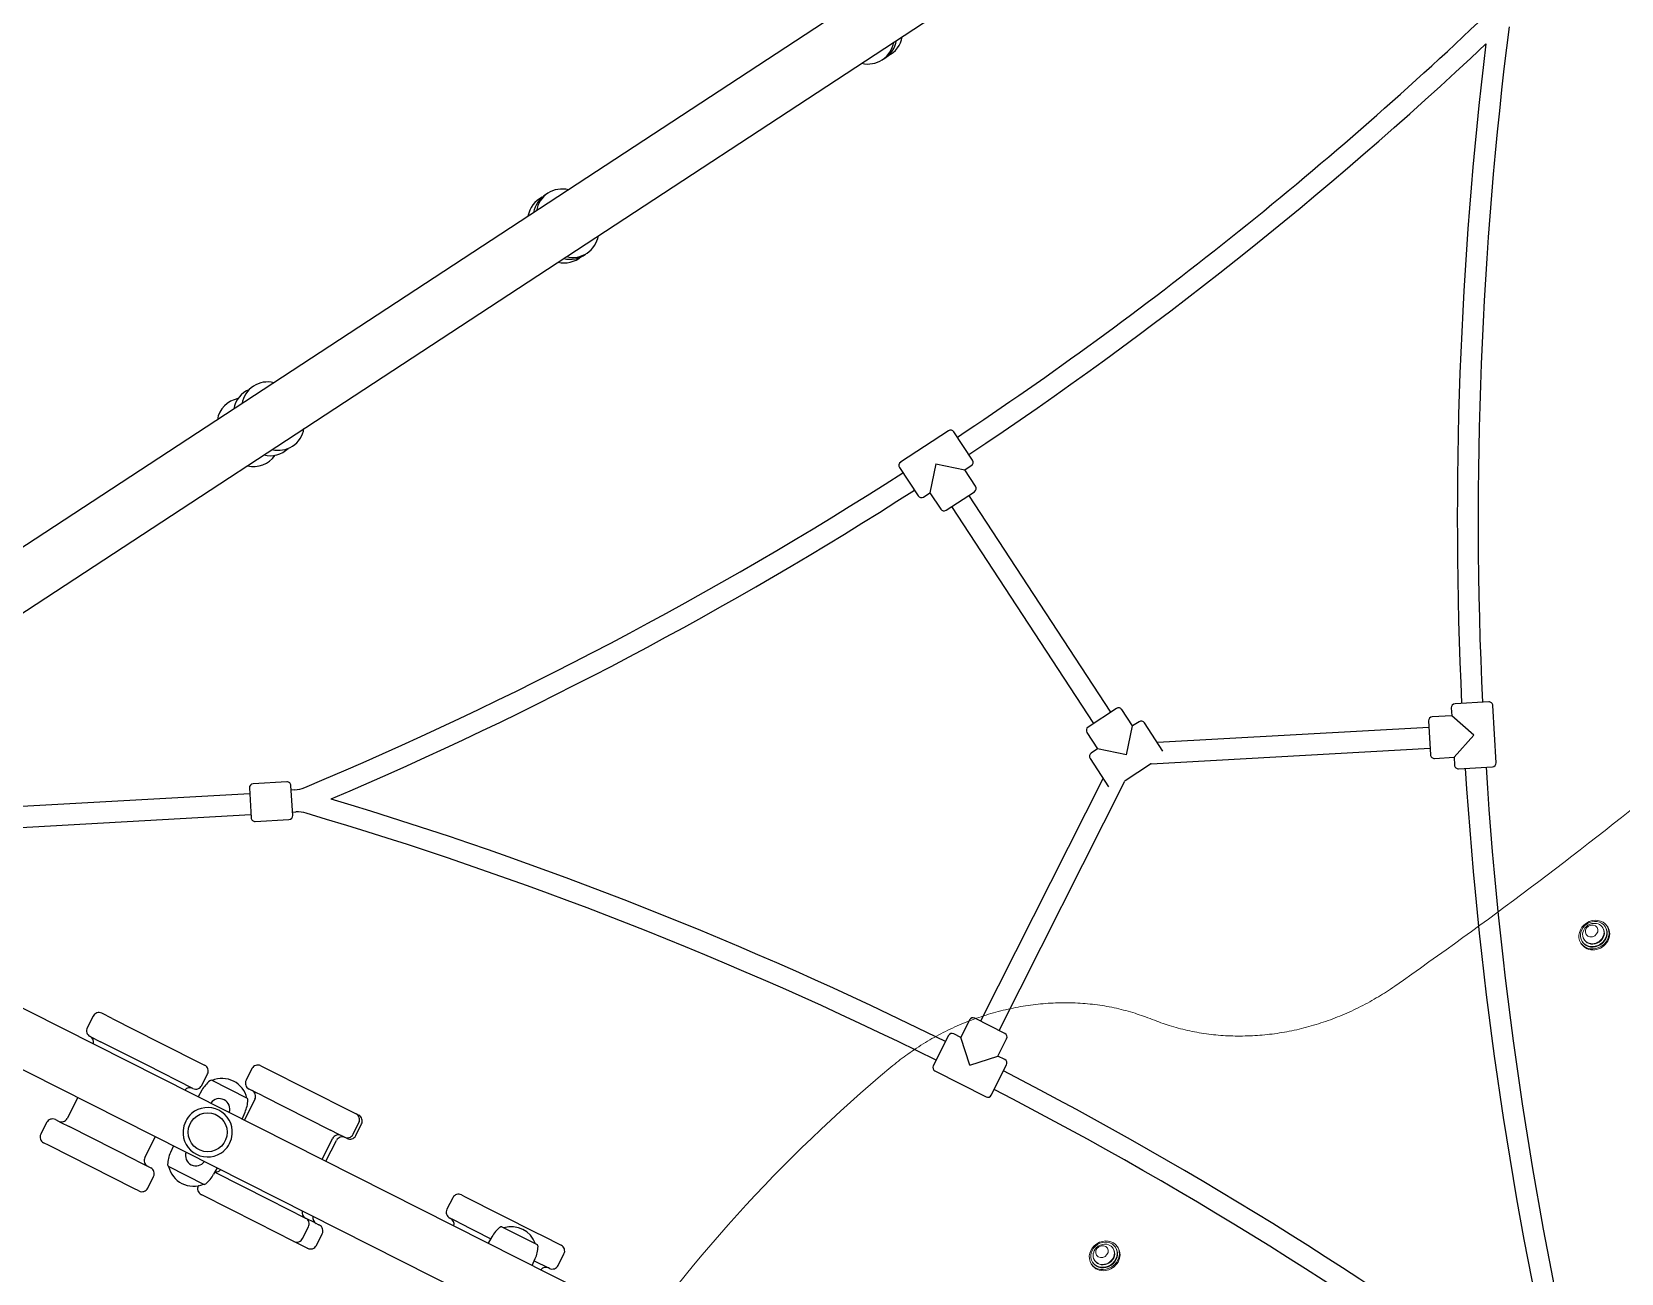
# Model space of a CAD drawing. Header units: millimetres. Extents: x 246416442 to 246896683, y 7418963194 to 7419503218.
# Drawn here: x 246845098 to 246846320, y 7419450259 to 7419451213 of the extents above; entities that cross this region are included whole.
import ezdxf
from ezdxf.lldxf.tags import DXFTag

# ---------------------------------------------------------------- set-up
doc = ezdxf.new("R2010")
doc.units = ezdxf.units.MM
for name, color, linetype in [('L-EDGE-CONCRETE', 1, 'CONCRETE_EDGE_SHORT'), ('L-Hatch Boundary', 1, 'Continuous'), ('L-X-E-PLAY', 9, 'Continuous')]:
    doc.layers.add(name, color=color, linetype=linetype)
doc.layers.add('L-SUB-SOIL DRAINAGE', color=170, linetype='SUBSOIL', lineweight=20)
doc.styles.get("Standard").update_dxf_attribs({"font": 'arial.ttf'})
doc.linetypes.add('CONCRETE_EDGE_SHORT', pattern='A,0.5,-0.2,["CE",Standard,S=0.1,R=0,X=-0.05,Y=-0.05],-0.2', length=0.9)
tags = doc.linetypes.add('SUBSOIL', pattern='A,12.7,-5.08,["SSD",Standard,S=2.54,R=0,X=-2.54,Y=-1.27],-6.35', length=24.13).pattern_tags.tags
tags[6] = DXFTag(74, 10)

# ---------------------------------------------------------------- blocks, each defined once
blk = doc.blocks.new('Artisan - Moduplay')
at = {"layer": 'L-X-E-PLAY', "lineweight": 25}
for p, q in [((-137201.3, -699063.9), (-138758.8, -698164.7)), ((-138779.9, -698201.2), (-137222.4, -699100.4)), ((-138877.7, -698233.4), (-138877.7, -699031.8)), ((-138835.6, -699031.8), (-138835.6, -698233.4)), ((-138609.7, -698544.3), (-138789.3, -698233.2)), ((-138803.2, -698241.2), (-138623.6, -698552.3)), ((-138816.6, -698513.7), (-138826.6, -698513.7)), ((-138920.7, -698528.3), (-138920.7, -698523.7)), ((-138905.7, -698518.7), (-138915.7, -698518.7)), ((-138900.7, -698523.7), (-138900.7, -698528.3)), ((-138831.6, -698518.7), (-138831.6, -698527.7)), ((-138811.6, -698527.7), (-138811.6, -698518.7)), ((-138920.7, -698601.3), (-138920.7, -698528.3)), ((-138900.7, -698528.3), (-138900.7, -698535.6)), ((-138900.7, -698593.9), (-138900.7, -698535.6)), ((-138877.7, -698531.4), (-138895.7, -698531.4)), ((-138831.6, -698567.8), (-138831.6, -698527.7)), ((-138811.6, -698527.7), (-138811.6, -698567.8)), ((-138605.8, -698542), (-138625.7, -698553.5)), ((-138588.7, -698565.6), (-138601.7, -698543.1)), ((-138626.8, -698557.6), (-138613.8, -698580.1)), ((-138831.6, -698607.3), (-138831.6, -698567.8)), ((-138811.6, -698567.8), (-138811.6, -698607.3)), ((-138609.7, -698581.2), (-138589.8, -698569.7)), ((-138591.6, -698573.6), (-138592.9, -698571.5)), ((-138607.6, -698580), (-138606.3, -698582.1)), ((-138900.7, -698593.9), (-138900.7, -698601.3)), ((-138895.7, -698598.2), (-138877.7, -698598.2)), ((-138920.7, -698605.8), (-138920.7, -698601.3)), ((-138915.7, -698610.8), (-138905.7, -698610.8)), ((-138900.7, -698601.3), (-138900.7, -698605.8)), ((-138826.6, -698612.3), (-138816.6, -698612.3)), ((-138893.6, -698617.2), (-138893.6, -698648.2)), ((-138877.7, -698613.8), (-138883.3, -698614)), ((-138829.8, -698614), (-138835.6, -698613.8)), ((-138819.6, -698648.2), (-138819.6, -698617.2)), ((-138901.6, -698649.7), (-138901.6, -698650.3)), ((-138896.5, -698644.7), (-138896.6, -698644.7)), ((-138812.6, -698650.6), (-138812.6, -698646)), ((-138797.6, -698641), (-138807.6, -698641)), ((-138792.6, -698646), (-138792.6, -698650.6)), ((-138901.6, -698697.9), (-138901.6, -698650.3)), ((-138883.3, -698651.3), (-138877.7, -698651.6)), ((-138881.6, -698651.4), (-138881.6, -698697.9)), ((-138835.6, -698651.6), (-138829.8, -698651.3)), ((-138817.6, -698653.6), (-138835.6, -698653.6)), ((-138812.6, -698657.9), (-138812.6, -698650.6)), ((-138812.6, -698657.9), (-138812.6, -698716.2)), ((-138792.6, -698650.6), (-138792.6, -698723.5)), ((-138901.6, -698729.6), (-138901.6, -698697.9)), ((-138881.6, -698697.9), (-138881.6, -698729.6)), ((-138835.6, -698720.5), (-138817.6, -698720.5)), ((-138812.6, -698723.5), (-138812.6, -698716.2)), ((-138901.6, -698740.9), (-138901.6, -698729.6)), ((-138896.6, -698734.6), (-138886.6, -698734.6)), ((-138881.6, -698737.8), (-138881.6, -698729.6)), ((-138835.6, -698723.8), (-138817.6, -698723.8)), ((-138812.6, -698728.1), (-138812.6, -698723.5)), ((-138812.6, -698730.4), (-138812.6, -698728.1)), ((-138807.6, -698733.1), (-138797.6, -698733.1)), ((-138792.6, -698723.5), (-138792.6, -698728.1)), ((-138792.6, -698728.1), (-138792.6, -698730.4)), ((-138901.6, -698740.9), (-138901.6, -698741.4)), ((-138896.6, -698746.4), (-138886.6, -698746.4)), ((-138881.6, -698737.8), (-138881.6, -698740.9)), ((-138881.6, -698741.4), (-138881.6, -698740.9)), ((-138807.6, -698735.4), (-138797.6, -698735.4)), ((-138831.6, -698831.7), (-138831.6, -698828.5)), ((-138831.6, -698835.7), (-138831.6, -698831.7)), ((-138816.6, -698823.5), (-138826.6, -698823.5)), ((-138811.6, -698828.5), (-138811.6, -698831.7)), ((-138811.6, -698831.7), (-138811.6, -698892.5)), ((-138831.6, -698835.7), (-138831.6, -698863.8)), ((-138829.8, -698863.9), (-138835.6, -698863.7)), ((-138819.6, -698898.1), (-138819.6, -698867.1)), ((-138160.8, -698877.3), (-138173.8, -698899.8)), ((-138118.6, -698898.2), (-138156.7, -698876.2)), ((-138811.6, -698892.5), (-138811.6, -698898)), ((-138835.6, -698901.5), (-138829.8, -698901.2)), ((-138831.6, -698901.3), (-138831.6, -698913.6)), ((-138811.6, -698898), (-138811.6, -698914.3)), ((-138172.7, -698903.9), (-138167.5, -698906.9)), ((-138145.6, -698901), (-138167.5, -698906.9)), ((-138145.6, -698901), (-138139.8, -698922.9)), ((-138130.5, -698924.8), (-138117.5, -698902.3)), ((-138831.6, -698914.3), (-138831.6, -698913.6)), ((-138831.6, -698914.3), (-138831.6, -698914.3)), ((-138811.6, -698914.3), (-138811.6, -698914.3)), ((-138167.5, -698906.9), (-138175, -698919.9)), ((-138826.6, -698919.3), (-138816.6, -698919.3)), ((-138169.5, -698926.5), (-138269.2, -699099.1)), ((-138173.9, -698924), (-138151.4, -698937)), ((-138147.3, -698935.9), (-138139.8, -698922.9)), ((-138139.8, -698922.9), (-138134.6, -698925.9)), ((-138255.4, -699107.1), (-138155.7, -698934.5)), ((-138277.7, -699097.7), (-138285.2, -699110.7)), ((-138251, -699109.6), (-138273.6, -699096.6)), ((-138562.6, -699110.6), (-138562.6, -699154.6)), ((-138533.6, -699107.6), (-138559.6, -699107.6)), ((-138530.6, -699116.6), (-138530.6, -699110.6)), ((-138294.4, -699108.8), (-138307.4, -699131.3)), ((-138285.2, -699110.7), (-138290.3, -699107.7)), ((-138279.3, -699132.6), (-138285.2, -699110.7)), ((-138257.4, -699126.7), (-138249.9, -699113.7)), ((-138546.6, -699132.6), (-138530.6, -699116.6)), ((-138515.6, -699116.6), (-138530.6, -699116.6)), ((-138512.6, -699145.6), (-138512.6, -699119.6)), ((-138303.5, -699124.6), (-138512.6, -699124.6)), ((-138546.6, -699132.6), (-138530.6, -699148.6)), ((-138279.3, -699132.6), (-138257.4, -699126.7)), ((-138264.1, -699156.3), (-138251.1, -699133.8)), ((-138252.2, -699129.7), (-138257.4, -699126.7)), ((-138530.6, -699154.6), (-138530.6, -699148.6)), ((-138530.6, -699148.6), (-138515.6, -699148.6)), ((-138512.6, -699140.6), (-138297.8, -699140.6)), ((-138297.4, -699140.6), (-138277.2, -699152.3)), ((-138155.7, -699330.7), (-138260.2, -699149.6)), ((-138559.6, -699157.6), (-138533.6, -699157.6)), ((-138277, -699152.6), (-138169.5, -699338.7)), ((-138151.4, -699328.2), (-138173.9, -699341.2)), ((-138139.8, -699342.3), (-138147.3, -699329.3)), ((-138175, -699345.3), (-138167.5, -699358.3)), ((-138145.6, -699364.1), (-138139.8, -699342.3)), ((-138134.6, -699339.3), (-138139.8, -699342.3)), ((-138117.5, -699362.9), (-138130.5, -699340.4)), ((-138167.5, -699358.3), (-138172.7, -699361.3)), ((-138145.6, -699364.1), (-138167.5, -699358.3)), ((-138173.8, -699365.4), (-138160.8, -699387.9)), ((-138156.7, -699389), (-138118.6, -699367))]:
    blk.add_line(p, q, dxfattribs=at)
at = {"layer": 'L-X-E-PLAY', "lineweight": 13}
for p, q in [((-138640.8, -699284.7), (-138641.2, -699285.5)), ((-138639.2, -699285), (-138639.5, -699285.4)), ((-138637.3, -699285.7), (-138637.5, -699286)), ((-138622.8, -699294.5), (-138622.6, -699294.2)), ((-138621.3, -699295.9), (-138621.1, -699295.5)), ((-138620.5, -699297.5), (-138620, -699296.7)), ((-138251.1, -699509.7), (-138251.5, -699510.5)), ((-138249.5, -699510), (-138249.8, -699510.4)), ((-138247.6, -699510.7), (-138247.8, -699511)), ((-138233.1, -699519.5), (-138232.9, -699519.2)), ((-138231.6, -699520.9), (-138231.3, -699520.5)), ((-138230.7, -699522.5), (-138230.3, -699521.7))]:
    blk.add_line(p, q, dxfattribs=at)
at = {"layer": 'L-X-E-PLAY', "lineweight": 25}
blk.add_circle((-138856.6, -698632.6), 15, dxfattribs=at)
blk.add_circle((-138856.6, -698632.6), 15, dxfattribs=at)
for centre, radius, start, end in [((-138358.4, -698411.6), 20, 37.9843, 107.2345), ((-138345.4, -698419.1), 20, 49.0166, 107.2345), ((-138338.8, -698422.9), 20, 12.7656, 107.2345), ((-138365.9, -698424.6), 20, 192.7656, 262.0157), ((-138352.9, -698432.1), 20, 192.7656, 250.9834), ((-138346.3, -698435.9), 20, 192.7656, 287.2345), ((-138826.6, -698518.7), 5, 90, 180), ((-138816.6, -698518.7), 5, 0, 90), ((-138915.7, -698523.7), 5, 90, 180), ((-138905.7, -698523.7), 5, 0, 90), ((-138895.7, -698526.4), 5, 180, 270), ((-138836.6, -698518.7), 5, 282.4742, 0), ((-138111.1, -698554.3), 20, 52.6425, 107.2345), ((-138106.7, -698556.9), 20, 56.1942, 107.2345), ((-138104.4, -698558.2), 20, 12.7656, 107.2345), ((-138604.3, -698544.6), 3, 30, 120), ((-138624.2, -698556.1), 3, 120, 210), ((-138570.8, -698561.6), 24, 210, 229.5707), ((-138591.3, -698567.1), 3, 300, 30), ((-138118.6, -698567.3), 20, 192.7656, 247.3575), ((-138114.2, -698569.9), 20, 192.7656, 243.8057), ((-138111.9, -698571.2), 20, 192.7656, 287.2345), ((-138611.2, -698578.6), 3, 210, 300), ((-138627.1, -698594.1), 24, 10.3385, 30), ((-136634.4, -696288.7), 3009.9, 229.5707, 239.4749), ((-138895.7, -698603.2), 5, 90, 180), ((-141564.6, -699130), 3009.9, 0.4266, 10.3385), ((-138915.7, -698605.8), 5, 180, 270), ((-138905.7, -698605.8), 5, 270, 0), ((-138836.6, -698607.3), 5, 0, 77.5258), ((-138826.6, -698607.3), 5, 180, 270), ((-138816.6, -698607.3), 5, 270, 0), ((-141564.6, -699130), 3025.9, 0.4243, 10.0488), ((-136634.4, -696288.7), 3025.9, 229.861, 239.4776), ((-138881, -698632.7), 19.6, 129.9665, 230.0335), ((-138891.7, -698618.2), 2.1, 114.5758, 153.0584), ((-138882.3, -698638.8), 24.8, 92.5, 114.5758), ((-138876.6, -698632.6), 8, 97.7586, 262.2414), ((-138856.6, -698632.6), 19, 112.6226, 247.3775), ((-138856.6, -698633.2), 19.5, 68.0365, 111.9635), ((-138856.6, -698632.6), 19, 292.6226, 67.3775), ((-138836.6, -698632.6), 8, 277.7586, 82.2414), ((-138830.9, -698638.8), 24.8, 65.4242, 87.5), ((-138821.5, -698618.2), 2.1, 26.9416, 65.4242), ((-138832.2, -698632.7), 19.6, 309.9665, 50.0335), ((-138896.6, -698649.7), 5, 90, 180), ((-138891.7, -698647.2), 2.1, 206.9416, 245.4242), ((-138882.3, -698626.5), 24.8, 245.4242, 267.5), ((-138830.9, -698626.5), 24.8, 272.5, 294.5758), ((-138821.5, -698647.2), 2.1, 294.5758, 333.0584), ((-138817.6, -698648.6), 5, 270, 0), ((-138807.6, -698646), 5, 90, 180), ((-138797.6, -698646), 5, 0, 90), ((-138876.6, -698649.7), 5, 200.6094, 257.5258), ((-138856.6, -698632), 19.5, 248.0365, 291.9635), ((-138817.6, -698725.5), 5, 0, 90), ((-137876.9, -698706.9), 20, 192.7656, 287.2345), ((-138896.6, -698729.6), 5, 180, 270), ((-138886.6, -698729.6), 5, 270, 0), ((-138876.6, -698729.6), 5, 102.4742, 180), ((-138876.6, -698738.8), 5, 102.4742, 180), ((-138817.6, -698728.8), 5, 0, 90), ((-138807.6, -698728.1), 5, 180, 270), ((-138807.6, -698730.4), 5, 180, 270), ((-138797.6, -698728.1), 5, 270, 0), ((-138797.6, -698730.4), 5, 270, 0), ((-137874.6, -698708.2), 20, 236.1942, 287.2345), ((-137870.1, -698710.8), 20, 232.6425, 287.2345), ((-138896.6, -698741.4), 5, 180, 270), ((-138886.6, -698741.4), 5, 270, 0), ((-138836.6, -698829.1), 5, 282.4742, 0), ((-138826.6, -698828.5), 5, 90, 180), ((-138816.6, -698828.5), 5, 0, 90), ((-138830.9, -698888.7), 24.8, 65.4242, 87.5), ((-138821.5, -698868.1), 2.1, 26.9416, 65.4242), ((-138833.7, -698882.6), 19.6, 315.9705, 44.0295), ((-138158.2, -698878.8), 3, 60, 150), ((-138830.9, -698876.4), 24.8, 272.5, 294.5758), ((-138821.5, -698897.1), 2.1, 294.5758, 333.0584), ((-138171.2, -698901.3), 3, 150, 240), ((-138120.1, -698900.8), 3, 330, 60), ((-138836.6, -698913.7), 5, 0, 77.5258), ((-138826.6, -698914.3), 5, 180, 270), ((-138816.6, -698914.3), 5, 270, 0), ((-136634.4, -696288.7), 3009.9, 240.4266, 250.3385), ((-138172.4, -698921.4), 3, 150, 240), ((-138133.1, -698923.3), 3, 240, 330), ((-136634.4, -696288.7), 3025.9, 240.4244, 250.0487), ((-138149.9, -698934.4), 3, 240, 330), ((-138275.1, -699099.2), 3, 60, 150), ((-138559.6, -699110.6), 3, 90, 180), ((-138533.6, -699110.6), 3, 0, 90), ((-138291.8, -699110.3), 3, 60, 150), ((-138252.5, -699112.2), 3, 330, 60), ((-138515.6, -699119.6), 3, 0, 90), ((-138253.7, -699132.3), 3, 330, 60), ((-136638.9, -701979), 3025.9, 109.861, 119.4776), ((-138515.6, -699145.6), 3, 270, 0), ((-138297.8, -699164.6), 24, 89.1986, 90), ((-136638.9, -701979), 3009.9, 109.5707, 119.4748), ((-141564.6, -699130), 3009.9, 349.5707, 359.4748), ((-141564.6, -699130), 3025.9, 349.8609, 359.4776), ((-138559.6, -699154.6), 3, 180, 270), ((-138533.6, -699154.6), 3, 270, 0), ((-138297.8, -699164.6), 24, 30, 30.8014), ((-138149.9, -699330.8), 3, 30, 120), ((-138172.4, -699343.8), 3, 120, 210), ((-138133.1, -699341.9), 3, 30, 120), ((-136638.9, -701979), 3025.9, 120.4244, 130.0487), ((-138171.2, -699363.9), 3, 120, 210), ((-138120.1, -699364.4), 3, 300, 30), ((-136638.9, -701979), 3009.9, 120.4266, 130.3385), ((-138158.2, -699386.4), 3, 210, 300)]:
    blk.add_arc(centre, radius, start, end, dxfattribs=at)
at = {"layer": 'L-X-E-PLAY', "lineweight": 13}
for centre, radius, start, end in [((-139039.3, -700150.9), 1168, 66.5933, 82.6778), ((-138630.6, -699291.1), 8.95, 16.2675, 103.7216), ((-136606.2, -696164), 3670.8, 241.7252, 245.7442), ((-138240.9, -699516.1), 8.95, 16.2675, 103.7216)]:
    blk.add_arc(centre, radius, start, end, dxfattribs=at)
for centre, major_axis in [((-138630.4, -699290.7), (-10.4, 6)), ((-138630.1, -699290.3), (9.09, -5.25)), ((-138628.7, -699287.8), (-4.33, 2.5)), ((-138240.7, -699515.7), (-10.4, 6)), ((-138240.4, -699515.3), (9.09, -5.25)), ((-138239, -699512.8), (-4.33, 2.5))]:
    blk.add_ellipse(centre, major_axis=major_axis, ratio=0.883148, dxfattribs=at)
for centre, major_axis, start_param, end_param in [((-138629.9, -699289.9), (-7.36, 4.25), 5.52784, 6.283188), ((-138630.9, -699291.5), (-10.4, 6), 0, 3.141595), ((-138630.4, -699290.7), (9.09, -5.25), 3.141595, 6.283185), ((-138630.1, -699290.3), (7.36, -4.25), 3.141594, 6.283185), ((-138629.9, -699289.9), (-7.36, 4.25), 0.000003, 3.896786), ((-138241.1, -699516.5), (-10.4, 6), 0, 3.141593), ((-138240.7, -699515.7), (9.09, -5.25), 3.141595, 6.283185), ((-138240.4, -699515.3), (7.36, -4.25), 3.141596, 6.283187), ((-138240.2, -699514.9), (-7.36, 4.25), 0, 3.896786), ((-138240.2, -699514.9), (-7.36, 4.25), 5.52784, 6.283185)]:
    blk.add_ellipse(centre, major_axis=major_axis, ratio=0.883148, start_param=start_param, end_param=end_param, dxfattribs=at)
for points, knots in [([(-138451.9, -699241.9), (-138452.4, -699236.8), (-138453.5, -699228.1), (-138456.5, -699213.3), (-138460.8, -699199.2), (-138466.3, -699185), (-138473, -699171.4), (-138480.9, -699158.1), (-138489.8, -699145.4), (-138499.7, -699133.3), (-138510.6, -699122), (-138522.2, -699111.4), (-138534.9, -699101.6), (-138547.9, -699093), (-138561.9, -699085.2), (-138570.4, -699081.1), (-138575.3, -699079)], [0, 0, 0, 0, 0.069128, 0.141069, 0.21303, 0.285009, 0.357002, 0.429006, 0.50102, 0.573042, 0.645068, 0.717099, 0.789132, 0.861167, 0.933202, 1, 1, 1, 1]), ([(-138345, -699396.9), (-138349.9, -699394.2), (-138358, -699389.5), (-138371.2, -699380.5), (-138383.2, -699370.9), (-138394.8, -699360.3), (-138405.3, -699349.1), (-138415.1, -699337.1), (-138423.7, -699324.5), (-138431.3, -699311.4), (-138437.9, -699297.9), (-138443.3, -699284), (-138447.4, -699270.1), (-138450.4, -699255.6), (-138451.5, -699247), (-138451.9, -699241.9)], [0, 0, 0, 0, 0.074252, 0.151598, 0.228946, 0.306295, 0.383649, 0.461008, 0.538374, 0.615749, 0.693137, 0.77054, 0.847961, 0.925404, 1, 1, 1, 1])]:
    blk.add_open_spline(points, degree=3, knots=knots, dxfattribs=at)

msp = doc.modelspace()

# ---------------------------------------------------------------- linework, layer by layer
at = {"layer": 'L-EDGE-CONCRETE', "ltscale": 25, "const_width": 200, "flags": 128}
msp.add_lwpolyline([(246837601.9, 7419449868.3, -0.17487), (246841317.4, 7419448271, -1.219349), (246850209.6, 7419448585.4)], format="xyb", dxfattribs=at)
at = {"layer": 'L-Hatch Boundary'}
msp.add_arc((246845688.6, 7419449340), 4500, 350.9915, 193.7457, dxfattribs=at)
at = {"layer": 'L-SUB-SOIL DRAINAGE', "ltscale": 0.75, "flags": 128}
msp.add_lwpolyline([(246836375.8, 7419368838, 0.049859), (246836452.7, 7419367265, 1.020543), (246838457.4, 7419363126.5, 0.507423), (246850958.7, 7419364620.6, 0.34783), (246860630.1, 7419364185, 0.95316), (246871514.2, 7419375336.2, 0.546089), (246865357.3, 7419391537), (246864331.6, 7419392202.5, 0.150991), (246858079.6, 7419390951.1, -0.535883), (246847993.3, 7419386178.8, -0.984857), (246841094.3, 7419392263.5, 0.048323), (246837369.4, 7419394790.3, -0.782041), (246859516.8, 7419399812.1, 0.326657), (246863339.2, 7419409468.3, 2.547694), (246851636.6, 7419416690.1, 0.258508), (246846203.9, 7419412601.5), (246842481.4, 7419417148.5), (246849924.6, 7419423239.5, 0.226894), (246850840.6, 7419425193.4), (246863936.9, 7419436077.3, 0.937903), (246860987.8, 7419443087, 0.16139), (246859063.4, 7419444536.1, 0.543513), (246850931.8, 7419449690.9, 0.965246), (246840526, 7419449656.9, 0.686425), (246830418.6, 7419442236.6), (246830214.5, 7419441333.6, 0.069561), (246826929.1, 7419442860.9), (246826948.5, 7419447931.5)], format="xyb", dxfattribs=at)

# ---------------------------------------------------------------- block references
at = {"layer": 'L-X-E-PLAY', "rotation": 63.22002274932392}
msp.add_blockref('Artisan - Moduplay', (246284097.9, 7419889110), dxfattribs=at)

doc.saveas('drawing.dxf')
